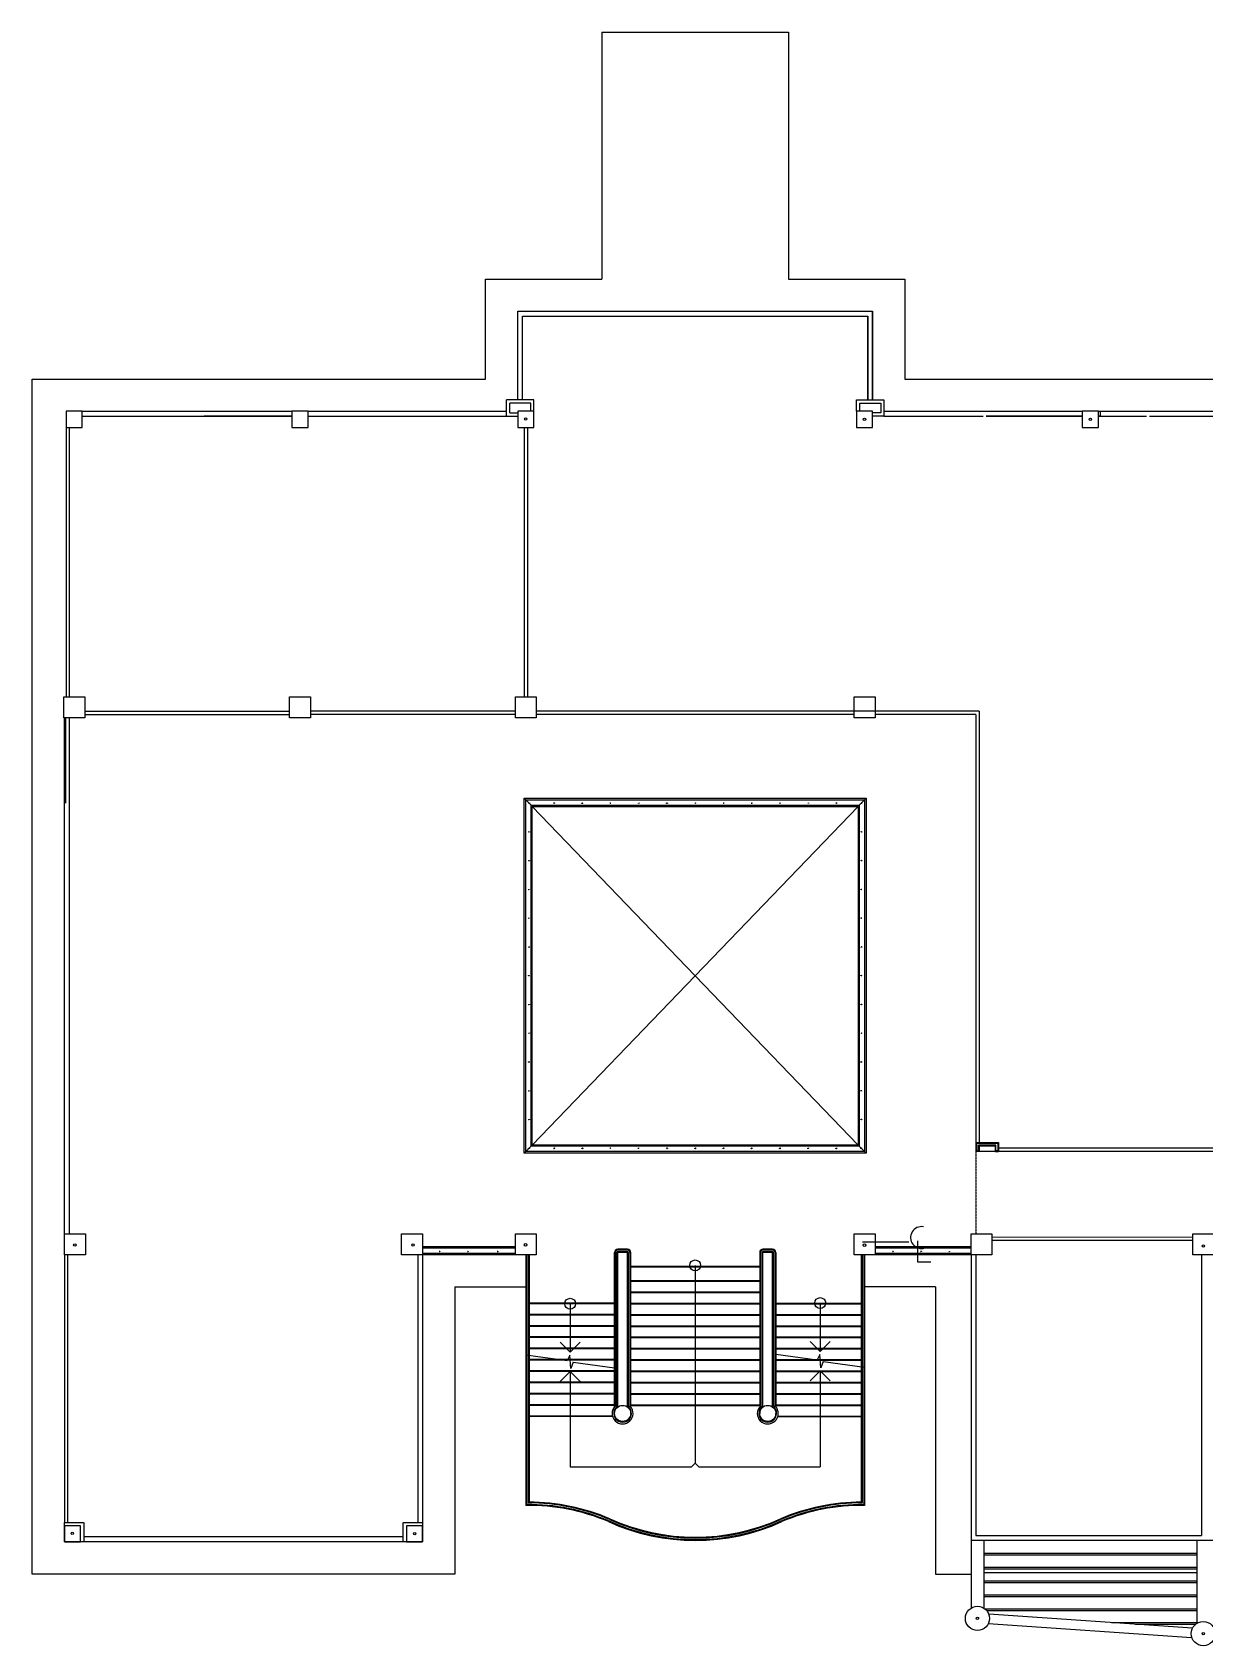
# Model space of a CAD drawing. Header units: millimetres. Extents: x -616979 to 2364082, y 43054 to 1637649.
# Drawn here: x -229490 to -193145, y 73477 to 123499 of the extents above; entities that cross this region are included whole.
import ezdxf

# ---------------------------------------------------------------- set-up
doc = ezdxf.new("R2010")
doc.units = ezdxf.units.MM
doc.linetypes.add('HIDDEN', pattern=[0.375, 0.25, -0.125])
for name, color, linetype in [('a-broken line', 8, 'HIDDEN'), ('a-columns', 7, 'Continuous'), ('a-line', 7, 'Continuous'), ('a-railing', 254, 'Continuous'), ('a-shading device', 7, 'Continuous'), ('a-stair', 7, 'Continuous'), ('a-wall', 5, 'Continuous'), ('a-window', 8, 'Continuous')]:
    doc.layers.add(name, color=color, linetype=linetype)

msp = doc.modelspace()

# ---------------------------------------------------------------- linework, layer by layer
at = {"layer": 'a-broken line', "color": 8, "linetype": 'HIDDEN', "ltscale": 2}
msp.add_line((-200240.287, 88799.271), (-200240.287, 86249.406), dxfattribs=at)
at = {"layer": 'a-columns'}
for points in [[(-228440.287, 111749.271), (-228440.287, 111249.271), (-227940.287, 111249.271), (-227940.287, 111749.271)], [(-221440.287, 111749.271), (-221440.287, 111249.271), (-220940.287, 111249.271), (-220940.287, 111749.271)], [(-214440.287, 111749.271), (-214440.287, 111249.271), (-213940.287, 111249.271), (-213940.287, 111749.271)], [(-203940.287, 111749.271), (-203940.287, 111249.271), (-203440.287, 111249.271), (-203440.287, 111749.271)], [(-196440.287, 111749.271), (-196940.287, 111749.271), (-196940.287, 111249.271), (-196440.287, 111249.271)], [(-228515.287, 102899.271), (-227865.287, 102899.271), (-227865.287, 102249.271), (-228515.287, 102249.271)], [(-221515.287, 102899.271), (-220865.287, 102899.271), (-220865.287, 102249.271), (-221515.287, 102249.271)], [(-214515.287, 102899.271), (-213865.287, 102899.271), (-213865.287, 102249.271), (-214515.287, 102249.271)], [(-204015.287, 102899.271), (-203365.287, 102899.271), (-203365.287, 102249.271), (-204015.287, 102249.271)], [(-228490.287, 86249.406), (-227840.287, 86249.406), (-227840.287, 85599.406), (-228490.287, 85599.406)], [(-218040.287, 86249.101), (-217390.287, 86249.101), (-217390.287, 85599.101), (-218040.287, 85599.101)], [(-200390.287, 86249.101), (-199740.287, 86249.101), (-199740.287, 85599.101), (-200390.287, 85599.101)], [(-193515.287, 86249.101), (-192865.287, 86249.101), (-192865.287, 85599.101), (-193515.287, 85599.101)], [(-227990.287, 77199.271), (-228490.287, 77199.271), (-228490.287, 76699.271), (-227990.287, 76699.271)], [(-217390.287, 77199.271), (-217890.287, 77199.271), (-217890.287, 76699.271), (-217390.287, 76699.271)]]:
    msp.add_lwpolyline(points, close=True, dxfattribs=at)
at = {"layer": 'a-columns', "color": 0}
for points in [[(-214515.287, 86249.101), (-213865.287, 86249.101), (-213865.287, 85599.101), (-214515.287, 85599.101)], [(-204015.287, 86249.101), (-203365.287, 86249.101), (-203365.287, 85599.101), (-204015.287, 85599.101)]]:
    msp.add_lwpolyline(points, close=True, dxfattribs=at)
at = {"layer": 'a-columns', "linetype": 'HIDDEN'}
for points in [[(-228490.287, 77299.271), (-227890.287, 77299.271), (-227890.287, 76699.271), (-228490.287, 76699.271)], [(-217990.287, 77299.271), (-217390.287, 77299.271), (-217390.287, 76699.271), (-217990.287, 76699.271)]]:
    msp.add_lwpolyline(points, close=True, dxfattribs=at)
at = {"layer": 'a-columns', "color": 0}
for centre in [(-211190.287, 80679.406), (-206690.287, 80679.406)]:
    msp.add_circle(centre, 250, dxfattribs=at)
at = {"layer": 'a-columns'}
for centre in [(-200190.287, 74324.271), (-193190.287, 73852.361)]:
    msp.add_circle(centre, 375, dxfattribs=at)
at = {"layer": 'a-line', "color": 8}
for p, q in [((-211831.953, 123499.271), (-211831.953, 115849.271)), ((-211831.953, 123499.271), (-206048.62, 123499.271)), ((-206048.62, 123499.271), (-206048.62, 115849.271)), ((-215440.287, 112749.271), (-215440.287, 115849.271)), ((-215440.287, 115849.271), (-211831.953, 115849.271)), ((-206048.62, 115849.271), (-202440.287, 115849.271)), ((-202440.287, 115849.271), (-202440.287, 112749.271)), ((-202440.287, 112749.271), (-188440.287, 112749.271)), ((-203755.842, 85999.101), (-202317.079, 85999.101)), ((-202049.577, 86034.365), (-202049.577, 85378.678)), ((-202049.577, 85378.678), (-201638.979, 85378.678)), ((-216390.287, 84599.271), (-216390.287, 75699.271)), ((-216390.287, 84599.271), (-214190.287, 84599.271)), ((-201490.287, 84599.271), (-203690.287, 84599.271)), ((-201490.287, 84599.271), (-201490.287, 75699.271)), ((-216390.287, 75699.271), (-229490.287, 75699.271)), ((-201490.287, 75699.271), (-200390.287, 75699.271))]:
    msp.add_line(p, q, dxfattribs=at)
at = {"layer": 'a-line'}
for p, q in [((-213990.287, 88999.298), (-203890.339, 99499.834)), ((-203890.313, 88999.298), (-213990.287, 99499.271))]:
    msp.add_line(p, q, dxfattribs=at)
at = {"layer": 'a-line', "color": 8}
msp.add_lwpolyline([(-229490.287, 75699.271), (-229490.287, 112749.271), (-215440.287, 112749.271)], dxfattribs=at)
msp.add_arc((-201924.256, 86132.417), 339.026, 80.2440959, 287.1329259, dxfattribs=at)
at = {"layer": 'a-railing'}
for p, q in [((-228452.787, 99599.271), (-228452.787, 102249.271)), ((-214027.787, 99536.771), (-214240.287, 99749.271)), ((-203852.787, 99536.771), (-203640.287, 99749.271)), ((-214027.787, 88961.771), (-214240.287, 88749.271)), ((-203852.787, 88961.771), (-203640.287, 88749.271)), ((-214515.287, 85849.101), (-217390.287, 85849.101)), ((-214515.287, 85636.601), (-217390.287, 85636.601)), ((-200390.287, 85849.101), (-203365.287, 85849.101)), ((-200390.287, 85636.601), (-203365.287, 85636.601))]:
    msp.add_line(p, q, dxfattribs=at)
at = {"layer": 'a-railing', "linetype": 'HIDDEN'}
for p, q in [((-214515.287, 85799.101), (-217390.287, 85799.101)), ((-200390.287, 85799.101), (-203365.287, 85799.101))]:
    msp.add_line(p, q, dxfattribs=at)
at = {"layer": 'a-railing', "color": 0}
for p, q in [((-211415.287, 85669.406), (-211415.287, 80924.768)), ((-211365.287, 85669.406), (-211365.287, 80923.875)), ((-211040.287, 85744.406), (-211340.287, 85744.406)), ((-211040.287, 85694.406), (-211340.287, 85694.406)), ((-211015.287, 85669.406), (-211015.287, 80923.875)), ((-210965.287, 85669.406), (-210965.287, 80924.768)), ((-206915.287, 80924.768), (-206915.287, 85669.406)), ((-206865.287, 80928.553), (-206865.287, 85669.406)), ((-206540.287, 85744.397), (-206840.287, 85744.406)), ((-206540.287, 85694.397), (-206840.287, 85694.406)), ((-206515.287, 80923.875), (-206515.287, 85669.406)), ((-206465.287, 80924.768), (-206465.287, 85669.406))]:
    msp.add_line(p, q, dxfattribs=at)
at = {"layer": 'a-railing'}
for points in [[(-214240.287, 99749.271), (-203640.287, 99749.271), (-203640.287, 88749.271), (-214240.287, 88749.271)], [(-214027.787, 99536.771), (-203852.787, 99536.771), (-203852.787, 88961.771), (-214027.787, 88961.771)], [(-213990.287, 99499.271), (-203890.287, 99499.271), (-203890.287, 88999.271), (-213990.287, 88999.271)]]:
    msp.add_lwpolyline(points, close=True, dxfattribs=at)
at = {"layer": 'a-railing', "linetype": 'HIDDEN'}
msp.add_lwpolyline([(-214190.287, 99699.271), (-203690.287, 99699.271), (-203690.287, 88799.271), (-214190.287, 88799.271)], close=True, dxfattribs=at)
at = {"layer": 'a-railing'}
for centre in [(-214198.25, 111505.726), (-203691.746, 111497.084), (-196688.882, 111501.213), (-228170.633, 85902.413), (-217685.446, 85898.311), (-193187.76, 85871.428), (-228251.858, 76959.751), (-217636.31, 76952.057), (-200190.287, 74324.101), (-193190.287, 73852.191)]:
    msp.add_circle(centre, 37.5, dxfattribs=at)
at = {"layer": 'a-railing', "linetype": 'HIDDEN', "ltscale": 0.058}
for centre in [(-214090.287, 99599.271), (-213315.26, 99599.817), (-212440.273, 99599.708), (-211565.287, 99599.599), (-210690.287, 99599.489), (-209815.3, 99599.38), (-208940.3, 99599.271), (-208065.3, 99599.271), (-207190.313, 99599.271), (-206315.313, 99599.271), (-205440.326, 99599.271), (-204565.339, 99599.271), (-203790.287, 99599.271), (-214090.287, 98707.605), (-203790.287, 98707.605), (-214090.287, 97815.938), (-203790.287, 97815.938), (-214090.287, 96924.271), (-203790.287, 96924.271), (-214090.287, 96032.605), (-203790.287, 96032.605), (-214090.287, 95140.938), (-203790.287, 95140.938), (-214090.287, 94249.271), (-203790.287, 94249.271), (-214090.287, 93357.605), (-203790.287, 93357.605), (-214090.287, 92465.938), (-203790.287, 92465.938), (-214090.287, 91574.271), (-203790.287, 91574.271), (-214090.287, 90682.605), (-203790.287, 90682.605), (-214090.287, 89790.938), (-203790.287, 89790.938), (-214090.287, 88899.271), (-213315.26, 88899.817), (-212440.273, 88899.708), (-211565.287, 88899.598), (-210690.287, 88899.489), (-209815.3, 88899.38), (-208940.3, 88899.271), (-208065.3, 88899.271), (-207190.313, 88899.271), (-206315.313, 88899.271), (-205440.326, 88899.271), (-204565.339, 88899.271), (-203790.287, 88899.271), (-216865.287, 85699.101), (-215990.287, 85699.101), (-201940.287, 85699.101), (-201065.287, 85699.101)]:
    msp.add_circle(centre, 12.5, dxfattribs=at)
at = {"layer": 'a-railing', "color": 0, "linetype": 'HIDDEN', "ltscale": 0.058}
for centre in [(-215065.287, 85699.101), (-202815.287, 85699.101)]:
    msp.add_circle(centre, 12.5, dxfattribs=at)
at = {"layer": 'a-railing', "color": 0}
for centre in [(-214199.896, 85905.796), (-203692.308, 85895.975)]:
    msp.add_circle(centre, 37.5, dxfattribs=at)
for centre, radius, start, end in [((-211340.287, 85669.406), 75, 90, 180), ((-211340.287, 85669.406), 25, 90, 180), ((-211040.287, 85669.406), 75, 0, 90), ((-211040.287, 85669.406), 25, 0, 90), ((-206840.287, 85669.406), 75, 90, 180), ((-206840.287, 85669.406), 25, 90, 180), ((-206540.287, 85669.397), 75, 0, 90), ((-206540.287, 85669.397), 25, 0, 90), ((-211190.287, 80679.406), 325, 135.1999055, 43.1359774), ((-211190.287, 80679.406), 275, 134.565364, 45.434636), ((-211446.15, 80926.214), 30.897, 324.8183663, 357.3182678), ((-211446.15, 80926.214), 80.897, 321.0232759, 1.6570689), ((-210934.424, 80926.214), 80.897, 178.3429312, 218.9767241), ((-210934.424, 80926.214), 30.897, 177.3182679, 232.7544382), ((-206690.287, 80679.406), 325, 135.1999055, 43.1359774), ((-206690.287, 80679.406), 275, 134.565364, 45.434636), ((-206946.15, 80926.214), 80.897, 321.0232759, 1.6570644), ((-206434.424, 80926.214), 80.897, 178.3429312, 218.9767241), ((-206434.424, 80926.214), 30.897, 177.3182679, 232.7544382)]:
    msp.add_arc(centre, radius, start, end, dxfattribs=at)
at = {"layer": 'a-shading device', "color": 8}
for p, q in [((-200390.287, 76749.271), (-200390.287, 74641.486)), ((-199990.287, 76749.271), (-199990.287, 74641.486)), ((-193390.287, 76749.271), (-193390.287, 74169.576)), ((-199990.287, 76344.271), (-193390.287, 76344.271)), ((-199990.287, 76294.271), (-193390.287, 76294.271)), ((-199990.287, 75914.271), (-193390.287, 75914.271)), ((-199990.287, 75864.271), (-193390.287, 75864.271)), ((-199990.287, 75749.271), (-193390.287, 75749.271)), ((-199990.287, 75484.271), (-193390.287, 75484.271)), ((-199990.287, 75434.271), (-193390.287, 75434.271)), ((-199990.287, 75054.271), (-193390.287, 75054.271)), ((-199990.287, 75004.271), (-193390.287, 75004.271)), ((-199965.287, 74624.271), (-193390.287, 74624.271)), ((-199910.778, 74574.271), (-193390.287, 74574.271)), ((-193543.291, 73725.819), (-199857.461, 74151.493)), ((-193523.112, 74025.14), (-199837.282, 74450.814)), ((-196031.903, 74194.271), (-193344.308, 74194.271)), ((-195290.236, 74144.271), (-193425.687, 74144.271))]:
    msp.add_line(p, q, dxfattribs=at)
at = {"layer": 'a-stair'}
msp.add_line((-214515.287, 85599.101), (-217390.287, 85599.235), dxfattribs=at)
at = {"layer": 'a-stair', "color": 0}
for p, q in [((-211440.287, 80887.071), (-211440.287, 85669.406)), ((-211040.287, 85769.406), (-211340.287, 85769.406)), ((-211040.287, 85669.406), (-211340.287, 85669.406)), ((-211340.287, 80879.406), (-211340.287, 85669.406)), ((-211040.287, 80879.406), (-211040.287, 85669.406)), ((-210940.287, 80887.071), (-210940.287, 85669.406)), ((-206940.287, 85669.406), (-206940.287, 80887.071)), ((-206540.287, 85769.397), (-206840.287, 85769.406)), ((-206540.287, 85669.397), (-206840.287, 85669.406)), ((-206840.287, 80879.406), (-206840.287, 85669.406)), ((-206540.287, 80879.406), (-206540.287, 85669.406)), ((-206440.287, 85669.397), (-206440.287, 80887.071)), ((-210940.287, 85249.406), (-206940.287, 85249.406)), ((-210940.287, 84799.406), (-206940.287, 84799.406)), ((-211440.287, 84079.406), (-214090.287, 84079.406)), ((-212815.287, 84079.406), (-212815.287, 82579.406)), ((-210940.287, 84449.406), (-206940.287, 84449.406)), ((-210940.287, 84099.406), (-206940.287, 84099.406)), ((-206440.287, 84079.406), (-203790.287, 84079.406)), ((-205065.287, 84099.951), (-205065.287, 82599.951)), ((-211440.287, 83729.406), (-214090.287, 83729.406)), ((-210940.287, 83749.406), (-206940.287, 83749.406)), ((-206440.287, 83729.406), (-203790.287, 83729.406)), ((-211440.287, 83379.406), (-214090.287, 83379.406)), ((-210940.287, 83399.406), (-206940.287, 83399.406)), ((-210940.287, 83049.406), (-206940.287, 83049.406)), ((-206440.287, 83379.406), (-203790.287, 83379.406)), ((-211440.287, 83029.406), (-214090.287, 83029.406)), ((-211440.287, 82679.406), (-214090.287, 82679.406)), ((-213127.141, 82891.26), (-212815.287, 82579.406)), ((-212503.432, 82891.26), (-212815.287, 82579.406)), ((-210940.287, 82699.406), (-206940.287, 82699.406)), ((-206440.287, 83029.406), (-203790.287, 83029.406)), ((-206440.287, 82679.406), (-203790.287, 82679.406)), ((-205377.141, 82911.806), (-205065.287, 82599.951)), ((-204753.432, 82911.806), (-205065.287, 82599.951)), ((-214190.287, 82496.437), (-212907.278, 82319.203)), ((-211440.287, 82329.406), (-214090.287, 82329.406)), ((-212830.968, 82482.916), (-212907.278, 82319.203)), ((-212799.606, 82075.895), (-212830.968, 82482.916)), ((-212722.466, 82266.26), (-212799.606, 82075.895)), ((-212722.466, 82266.26), (-211440.287, 82089.224)), ((-210940.287, 82349.406), (-206940.287, 82349.406)), ((-206440.287, 82516.982), (-205157.278, 82339.748)), ((-206440.287, 82329.406), (-203790.287, 82329.406)), ((-205080.968, 82503.461), (-205157.278, 82339.748)), ((-205049.606, 82096.441), (-205080.968, 82503.461)), ((-204972.466, 82286.805), (-205049.606, 82096.441)), ((-204972.466, 82286.805), (-203690.287, 82109.77)), ((-211440.287, 81979.406), (-214090.287, 81979.406)), ((-211440.287, 81629.406), (-214090.287, 81629.406)), ((-213127.141, 81667.551), (-212815.287, 81979.406)), ((-212503.432, 81667.551), (-212815.287, 81979.406)), ((-210940.287, 81999.406), (-206940.287, 81999.406)), ((-210940.287, 81649.406), (-206940.287, 81649.406)), ((-206440.287, 81979.406), (-203790.287, 81979.406)), ((-206440.287, 81629.406), (-203790.287, 81629.406)), ((-205377.141, 81688.096), (-205065.287, 81999.951)), ((-204753.432, 81688.096), (-205065.287, 81999.951)), ((-211440.287, 81279.406), (-214090.287, 81279.406)), ((-210940.287, 81299.406), (-206940.287, 81299.406)), ((-206440.287, 81279.406), (-203790.287, 81279.406)), ((-211440.287, 80929.406), (-214090.287, 80929.406)), ((-211499.52, 80579.406), (-214090.287, 80579.406)), ((-211440.287, 80579.406), (-211446.46, 80579.406)), ((-211440.287, 80679.406), (-211440.287, 80793.97)), ((-211440.287, 80579.406), (-211440.287, 80679.406)), ((-210940.287, 80949.406), (-206940.287, 80949.406)), ((-210940.287, 80679.406), (-210940.287, 80793.97)), ((-206940.287, 80793.97), (-206940.287, 80679.406)), ((-206440.287, 80929.406), (-203790.287, 80929.406)), ((-206440.287, 80793.97), (-206440.287, 80679.406)), ((-206440.287, 80579.406), (-206440.287, 80679.406)), ((-206440.287, 80579.406), (-206434.113, 80579.406)), ((-206381.054, 80579.406), (-203790.287, 80579.406))]:
    msp.add_line(p, q, dxfattribs=at)
at = {"layer": 'a-stair', "color": 0, "linetype": 'HIDDEN'}
for p, q in [((-210940.287, 85229.406), (-206940.287, 85229.406)), ((-210940.287, 84779.406), (-206940.287, 84779.406)), ((-211440.287, 84099.406), (-214090.287, 84099.406)), ((-210940.287, 84429.406), (-206940.287, 84429.406)), ((-210940.287, 84079.406), (-206940.287, 84079.406)), ((-206440.287, 84099.406), (-203790.287, 84099.406)), ((-211440.287, 83749.406), (-214090.287, 83749.406)), ((-210940.287, 83729.406), (-206940.287, 83729.406)), ((-206440.287, 83749.406), (-203790.287, 83749.406)), ((-211440.287, 83399.406), (-214090.287, 83399.406)), ((-211440.287, 83049.406), (-214090.287, 83049.406)), ((-210940.287, 83379.406), (-206940.287, 83379.406)), ((-206440.287, 83399.406), (-203790.287, 83399.406)), ((-206440.287, 83049.406), (-203790.287, 83049.406)), ((-211440.287, 82699.406), (-214090.287, 82699.406)), ((-210940.287, 83029.406), (-206940.287, 83029.406)), ((-210940.287, 82679.406), (-206940.287, 82679.406)), ((-206440.287, 82699.406), (-203790.287, 82699.406)), ((-211440.287, 82349.406), (-214090.287, 82349.406)), ((-210940.287, 82329.406), (-206940.287, 82329.406)), ((-206440.287, 82349.406), (-203790.287, 82349.406)), ((-211440.287, 81999.406), (-214090.287, 81999.406)), ((-211440.287, 81649.406), (-214090.287, 81649.406)), ((-210940.287, 81979.406), (-206940.287, 81979.406)), ((-210940.287, 81629.406), (-206940.287, 81629.406)), ((-206440.287, 81999.406), (-203790.287, 81999.406)), ((-206440.287, 81649.406), (-203790.287, 81649.406)), ((-211440.287, 81299.406), (-214090.287, 81299.406)), ((-210940.287, 81279.406), (-206940.287, 81279.406)), ((-206440.287, 81299.406), (-203790.287, 81299.406)), ((-211440.287, 80949.406), (-214090.287, 80949.406)), ((-211505.287, 80599.406), (-214090.287, 80599.406)), ((-211440.287, 80599.406), (-211453.393, 80599.406)), ((-210940.287, 80929.406), (-206940.287, 80929.406)), ((-206440.287, 80949.406), (-203790.287, 80949.406)), ((-206440.287, 80599.406), (-206427.18, 80599.406)), ((-206375.287, 80599.406), (-203790.287, 80599.406))]:
    msp.add_line(p, q, dxfattribs=at)
at = {"layer": 'a-stair', "color": 8}
for p, q in [((-208940.287, 85269.406), (-208940.287, 79137.098)), ((-212815.287, 81979.406), (-212815.287, 79020.905)), ((-205065.287, 81999.951), (-205065.287, 79020.905)), ((-208940.287, 79137.098), (-209056.479, 79020.905)), ((-208940.287, 79137.098), (-208824.094, 79020.905)), ((-212815.287, 79020.905), (-209056.479, 79020.905)), ((-208824.094, 79020.905), (-205065.287, 79020.905))]:
    msp.add_line(p, q, dxfattribs=at)
at = {"layer": 'a-stair', "color": 0}
for centre in [(-208940.287, 85269.406), (-212815.287, 84079.406), (-205065.287, 84099.951)]:
    msp.add_circle(centre, 169.578, dxfattribs=at)
for centre, radius, start, end in [((-211340.287, 85669.406), 100, 90, 180), ((-211040.287, 85669.406), 100, 0, 90), ((-206840.287, 85669.406), 100, 90, 180), ((-206540.287, 85669.397), 100, 0, 90), ((-206946.15, 80926.214), 30.897, 324.8183663, 357.3182678)]:
    msp.add_arc(centre, radius, start, end, dxfattribs=at)
at = {"layer": 'a-wall'}
for p, q in [((-214440.287, 114849.271), (-203440.287, 114849.271)), ((-214440.287, 112099.271), (-214440.287, 114849.271)), ((-214290.287, 114699.271), (-203590.287, 114699.271)), ((-214290.287, 112099.271), (-214290.287, 114699.271)), ((-203590.287, 114699.271), (-203590.287, 112099.271)), ((-203590.287, 112099.271), (-203590.287, 114699.271)), ((-203440.287, 114849.271), (-203440.287, 112099.271)), ((-203440.287, 112099.271), (-203440.287, 114849.271)), ((-213940.287, 112099.271), (-214790.287, 112099.271)), ((-214790.287, 111599.271), (-214790.287, 112099.271)), ((-213940.287, 111749.271), (-213940.287, 112099.271)), ((-213940.287, 111749.271), (-213940.287, 112099.271)), ((-203940.287, 112099.271), (-203090.287, 112099.271)), ((-203940.287, 111749.271), (-203940.287, 112099.271)), ((-203090.287, 112099.271), (-203090.287, 111599.271)), ((-227940.287, 111749.271), (-221440.287, 111749.271)), ((-227940.287, 111749.271), (-221440.287, 111749.271)), ((-227940.287, 111599.271), (-221440.287, 111599.271)), ((-227940.287, 111599.271), (-221440.287, 111599.271)), ((-221440.287, 111599.271), (-224164.074, 111599.271)), ((-220940.287, 111749.271), (-214790.287, 111749.271)), ((-220940.287, 111749.271), (-214790.287, 111749.271)), ((-220940.287, 111599.271), (-214790.287, 111599.271)), ((-220940.287, 111599.271), (-214790.287, 111599.271)), ((-220915.287, 111599.271), (-217890.287, 111599.271)), ((-214790.287, 111599.271), (-214440.287, 111599.271)), ((-214040.287, 111999.271), (-214690.287, 111999.271)), ((-214690.287, 111699.271), (-214690.287, 111999.271)), ((-214690.287, 111699.271), (-214440.287, 111699.271)), ((-214040.287, 111749.271), (-214040.287, 111999.271)), ((-214040.287, 111749.271), (-214040.287, 111999.271)), ((-203840.287, 111999.271), (-203190.287, 111999.271)), ((-203840.287, 111749.271), (-203840.287, 111999.271)), ((-203190.287, 111699.271), (-203440.287, 111699.271)), ((-203090.287, 111599.271), (-203440.287, 111599.271)), ((-203190.287, 111999.271), (-203190.287, 111699.271)), ((-203090.287, 111749.271), (-196940.287, 111749.271)), ((-203090.287, 111599.271), (-200015.287, 111599.271)), ((-203090.287, 111599.271), (-200015.287, 111599.271)), ((-196965.287, 111599.271), (-199915.287, 111599.271)), ((-199915.287, 111599.271), (-196940.287, 111599.271)), ((-199915.287, 111599.271), (-196940.287, 111599.271)), ((-196440.287, 111749.271), (-189940.287, 111749.271)), ((-196440.287, 111599.271), (-194952.787, 111599.271)), ((-196440.287, 111599.271), (-194952.787, 111599.271)), ((-194852.787, 111599.271), (-189940.287, 111599.271)), ((-194852.787, 111599.271), (-189940.287, 111599.271)), ((-228440.287, 111249.271), (-228440.287, 102899.271)), ((-228340.287, 102899.271), (-228340.287, 111249.271)), ((-214240.287, 111249.271), (-214240.287, 102899.271)), ((-214240.287, 111249.271), (-214240.287, 109381.771)), ((-214140.287, 111249.271), (-214140.287, 104824.442)), ((-214240.287, 109281.771), (-214240.287, 106523.291)), ((-214140.287, 105623.291), (-214140.287, 102899.271)), ((-214140.287, 104724.442), (-214140.287, 102899.271)), ((-228490.287, 99599.271), (-228490.152, 102249.271)), ((-228340.287, 86249.271), (-228340.287, 102249.271)), ((-227865.287, 102449.271), (-221515.287, 102449.271)), ((-227865.287, 102349.271), (-221515.287, 102349.271)), ((-214515.287, 102449.442), (-220865.287, 102449.442)), ((-214515.287, 102349.442), (-220865.287, 102349.442)), ((-200140.287, 102449.442), (-213865.287, 102449.442)), ((-210940.287, 102349.442), (-213865.287, 102349.442)), ((-204015.287, 102349.442), (-210940.287, 102349.442)), ((-200240.287, 102349.442), (-203365.287, 102349.442)), ((-200240.287, 102349.442), (-200240.287, 89079.271)), ((-200140.287, 102449.442), (-200140.287, 100050.068)), ((-200140.287, 102349.442), (-200140.287, 89079.271)), ((-200140.287, 101349.612), (-200140.287, 100349.612)), ((-228490.287, 86249.271), (-228490.287, 99599.271)), ((-200240.287, 90019.271), (-200240.287, 89079.271)), ((-200140.287, 90019.271), (-200140.287, 89079.271)), ((-189590.287, 88899.271), (-199540.287, 88899.271)), ((-189440.287, 88799.271), (-199540.287, 88799.271)), ((-199740.287, 86149.277), (-193515.287, 86148.921)), ((-199740.287, 86049.277), (-193515.287, 86048.921)), ((-228490.287, 85599.406), (-228490.287, 77299.271)), ((-228390.287, 77299.271), (-228390.287, 85599.406)), ((-217540.287, 85599.271), (-217540.287, 77299.271)), ((-217390.287, 85599.406), (-217390.287, 77199.271)), ((-214190.287, 85599.271), (-214190.287, 77829.406)), ((-214165.287, 85599.271), (-214165.287, 77854.686)), ((-214115.287, 85599.271), (-214115.287, 77904.947)), ((-214090.287, 85599.271), (-214090.287, 77929.93)), ((-203790.287, 85599.271), (-203790.287, 77929.93)), ((-203765.287, 85599.271), (-203765.287, 77904.947)), ((-203715.287, 85599.271), (-203715.287, 77854.686)), ((-203690.287, 85599.271), (-203690.287, 77829.406)), ((-200390.287, 85599.101), (-203365.287, 85599.101)), ((-200390.287, 85599.406), (-200390.287, 76749.271)), ((-200240.287, 85599.406), (-200240.287, 76899.271)), ((-193240.287, 85599.406), (-193240.287, 76899.271)), ((-217890.287, 76699.271), (-227940.287, 76699.271)), ((-217990.287, 76849.271), (-227890.287, 76849.271)), ((-200390.287, 76749.271), (-179390.287, 76749.271)), ((-200240.287, 76899.271), (-193240.287, 76899.271))]:
    msp.add_line(p, q, dxfattribs=at)
at = {"layer": 'a-wall', "color": 8}
for p, q in [((-221440.287, 111599.271), (-224164.074, 111599.271)), ((-220915.287, 111599.271), (-217890.287, 111599.271)), ((-196965.287, 111599.271), (-199915.287, 111599.271))]:
    msp.add_line(p, q, dxfattribs=at)
at = {"layer": 'a-wall', "color": 7}
msp.add_line((-214140.287, 111249.271), (-214140.287, 106648.291), dxfattribs=at)
at = {"layer": 'a-wall', "color": 8, "lineweight": 25}
for p, q in [((-200240.287, 89079.271), (-199540.287, 89079.271)), ((-200240.287, 89079.271), (-200240.287, 88799.271)), ((-200220.287, 89059.271), (-199560.287, 89059.271)), ((-200220.287, 89059.271), (-200220.287, 88819.271)), ((-199560.287, 89059.271), (-199560.287, 88819.271)), ((-199540.287, 89079.271), (-199540.287, 88799.271)), ((-200140.287, 88799.271), (-200240.287, 88799.271)), ((-200220.287, 88819.271), (-200160.287, 88819.271)), ((-199620.287, 88999.271), (-200160.287, 88999.271)), ((-200160.287, 88819.271), (-200160.287, 88999.271)), ((-200140.287, 88979.271), (-199640.287, 88979.271)), ((-200140.287, 88979.271), (-200140.287, 88799.271)), ((-199640.287, 88799.271), (-200140.287, 88799.271)), ((-199640.287, 88979.271), (-199640.287, 88799.271)), ((-199640.287, 88799.271), (-199540.287, 88799.271)), ((-199620.287, 88819.271), (-199620.287, 88999.271)), ((-199560.287, 88819.271), (-199620.287, 88819.271))]:
    msp.add_line(p, q, dxfattribs=at)
at = {"layer": 'a-wall'}
for centre, radius, start, end in [((-214107.126, 71505.115), 6324.837, 66.9378477, 90.7533642), ((-214107.126, 71505.115), 6349.837, 66.9351318, 90.5248041), ((-214107.126, 71505.115), 6399.837, 66.9297321, 90.073062), ((-214107.126, 71505.115), 6424.837, 66.9270481, 89.8498311), ((-203773.448, 71505.115), 6424.837, 90.1501689, 113.0729519), ((-203773.448, 71505.115), 6399.837, 89.926938, 113.0702679), ((-203773.448, 71505.115), 6349.837, 89.4751959, 113.0648682), ((-203773.448, 71505.115), 6324.837, 89.2466358, 113.0621523), ((-208940.287, 83242.086), 6500, 245.5609335, 294.4390665), ((-208940.287, 83242.086), 6475, 245.5582804, 294.4417196), ((-208940.287, 83242.086), 6425, 245.5529436, 294.4470564), ((-208940.287, 83242.086), 6400, 245.5502597, 294.4497403)]:
    msp.add_arc(centre, radius, start, end, dxfattribs=at)
at = {"layer": 'a-window', "color": 8}
msp.add_lwpolyline([(-196440.287, 111749.271), (-196390.287, 111749.271), (-196390.287, 111599.271), (-196440.287, 111599.271)], close=True, dxfattribs=at)

doc.saveas('drawing.dxf')
